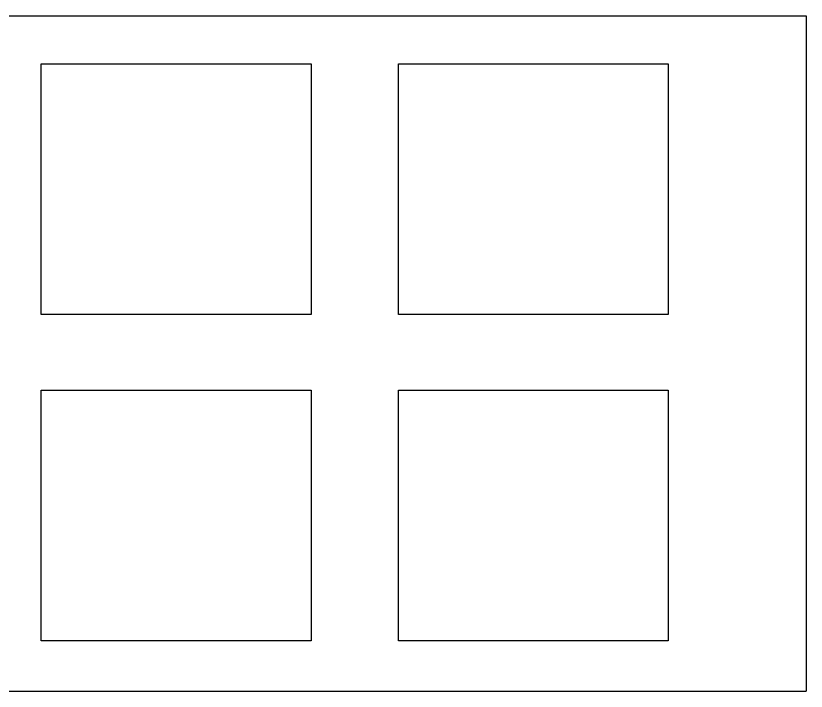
# Model space of a CAD drawing. Header units: centimetres. Extents: x 867 to 19881, y 2761 to 6151.
# Drawn here: x 2194.5 to 2498.6, y 4934.4 to 5194.2 of the extents above; entities that cross this region are included whole.
import ezdxf

# ---------------------------------------------------------------- set-up
doc = ezdxf.new("R2010")
doc.units = ezdxf.units.CM
doc.layers.add('çerçeveü', color=250, linetype='Continuous')

msp = doc.modelspace()

# ---------------------------------------------------------------- linework, layer by layer
at = {"layer": 'çerçeveü'}
for p, q in [((1724.5, 5194), (2498.61, 5194.15)), ((2498.61, 5194.15), (2498.61, 4991.39)), ((2498.61, 5194), (2498.61, 4934.39)), ((1724.5, 4934.39), (2498.61, 4934.39))]:
    msp.add_line(p, q, dxfattribs=at)
for points in [[(2204.35, 5175.71), (2308.11, 5175.71), (2308.11, 5079.3), (2204.35, 5079.3)], [(2204.35, 5175.71), (2308.11, 5175.71), (2308.11, 5079.3), (2204.35, 5079.3)], [(2341.78, 5175.71), (2445.54, 5175.71), (2445.54, 5079.3), (2341.78, 5079.3)], [(2341.78, 5175.71), (2445.54, 5175.71), (2445.54, 5079.3), (2341.78, 5079.3)], [(2204.35, 5050.2), (2308.11, 5050.2), (2308.11, 4953.79), (2204.35, 4953.79)], [(2204.35, 5050.2), (2308.11, 5050.2), (2308.11, 4953.79), (2204.35, 4953.79)], [(2341.78, 5050.2), (2445.54, 5050.2), (2445.54, 4953.79), (2341.78, 4953.79)], [(2341.78, 5050.2), (2445.54, 5050.2), (2445.54, 4953.79), (2341.78, 4953.79)]]:
    msp.add_lwpolyline(points, close=True, dxfattribs=at)

doc.saveas('drawing.dxf')
